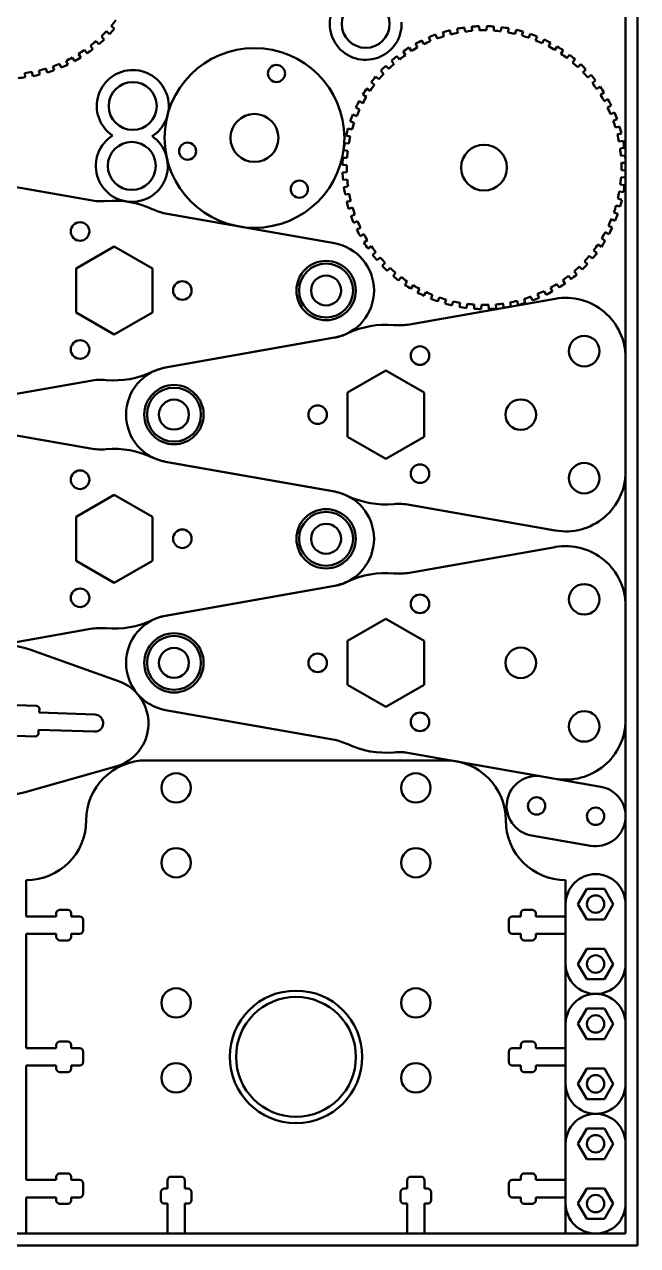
# Model space of a CAD drawing. Header units: millimetres. Extents: x -20 to 580, y -93 to 307.
# Drawn here: x 478.2 to 580.5, y -92.8 to 111 of the extents above; entities that cross this region are included whole.
import ezdxf

# ---------------------------------------------------------------- set-up
doc = ezdxf.new("R2010")
doc.units = ezdxf.units.MM
doc.layers.add('Visible (ISO)', color=7, linetype='Continuous', lineweight=50)

msp = doc.modelspace()

# ---------------------------------------------------------------- linework, layer by layer
at = {"layer": 'Visible (ISO)'}
for p, q in [((580.47, 307.17), (580.47, -92.83)), ((578.47, 305.17), (578.47, -90.83)), ((492.64, 110.78), (493.16, 110.31)), ((550.49, 109.62), (550.38, 110.31)), ((551.56, 110.51), (551.68, 109.82)), ((552.87, 109.95), (552.83, 110.65)), ((554.02, 110.73), (554.07, 110.03)), ((555.27, 110.04), (555.3, 110.74)), ((556.5, 110.68), (556.47, 109.98)), ((557.66, 109.87), (557.76, 110.56)), ((558.95, 110.38), (558.85, 109.69)), ((560.02, 109.45), (560.2, 110.12)), ((490.57, 107.71), (490.1, 108.23)), ((490.99, 109.03), (491.46, 108.51)), ((492.36, 109.42), (491.84, 109.88)), ((544.49, 108.35), (544.82, 107.73)), ((545.91, 108.23), (545.65, 108.88)), ((546.77, 109.32), (547.03, 108.66)), ((548.16, 109.04), (547.98, 109.72)), ((549.13, 110.04), (549.32, 109.36)), ((561.36, 109.82), (561.18, 109.15)), ((562.33, 108.78), (562.57, 109.44)), ((563.7, 109.02), (563.45, 108.36)), ((564.55, 107.88), (564.87, 108.51)), ((487.2, 106.1), (487.55, 105.5)), ((488.62, 106.19), (488.2, 106.76)), ((489.17, 107.47), (489.59, 106.9)), ((541.72, 105.91), (541.33, 106.49)), ((542.33, 107.15), (542.72, 106.57)), ((543.75, 107.18), (543.43, 107.8)), ((565.94, 107.97), (565.63, 107.35)), ((566.67, 106.75), (567.05, 107.34)), ((568.06, 106.7), (567.68, 106.11)), ((482.88, 104.02), (483.1, 103.36)), ((484.29, 103.82), (484, 104.46)), ((485.1, 104.95), (485.38, 104.31)), ((486.52, 104.89), (486.16, 105.5)), ((538.44, 104.11), (538.94, 103.62)), ((539.82, 104.43), (539.38, 104.97)), ((540.3, 105.73), (540.75, 105.19)), ((568.66, 105.41), (569.09, 105.96)), ((570.03, 105.21), (569.6, 104.66)), ((570.49, 103.87), (570.99, 104.37)), ((478.23, 102.89), (478.3, 102.19)), ((479.56, 102.39), (479.41, 103.08)), ((480.58, 103.33), (480.73, 102.65)), ((481.96, 102.98), (481.74, 103.65)), ((536.75, 102.3), (537.3, 101.87)), ((538.1, 102.77), (537.6, 103.26)), ((571.84, 103.52), (571.35, 103.02)), ((572.16, 102.14), (572.7, 102.58)), ((535.26, 100.33), (535.85, 99.95)), ((536.55, 100.93), (536, 101.37)), ((573.46, 101.66), (572.92, 101.21)), ((573.64, 100.25), (574.22, 100.63)), ((533.99, 98.21), (534.62, 97.9)), ((535.21, 98.94), (534.62, 99.32)), ((574.88, 99.63), (574.3, 99.25)), ((574.9, 98.21), (575.53, 98.53)), ((532.94, 95.97), (533.6, 95.72)), ((534.08, 96.82), (533.45, 97.14)), ((576.08, 97.47), (575.46, 97.15)), ((575.95, 96.05), (576.61, 96.31)), ((533.18, 94.6), (532.52, 94.85)), ((577.05, 95.19), (576.39, 94.94)), ((576.77, 93.8), (577.45, 93.98)), ((532.51, 92.29), (531.84, 92.47)), ((532.14, 93.63), (532.82, 93.46)), ((577.77, 92.83), (577.09, 92.64)), ((532.1, 89.93), (531.4, 90.04)), ((531.58, 91.22), (532.27, 91.12)), ((577.35, 91.47), (578.04, 91.58)), ((578.24, 90.4), (577.55, 90.29)), ((531.28, 88.77), (531.98, 88.74)), ((577.68, 89.09), (578.38, 89.13)), ((578.45, 87.94), (577.76, 87.89)), ((464.87, 85.95), (489.18, 81.66)), ((531.93, 87.54), (531.23, 87.57)), ((531.24, 86.3), (531.94, 86.34)), ((577.76, 86.69), (578.46, 86.66)), ((532.01, 85.14), (531.31, 85.1)), ((531.45, 83.83), (532.14, 83.95)), ((577.71, 85.5), (577.59, 84.3)), ((577.59, 84.3), (578.29, 84.2)), ((578.41, 85.46), (577.71, 85.5)), ((532.34, 82.76), (531.65, 82.65)), ((531.92, 81.41), (532.6, 81.59)), ((577.18, 81.94), (577.85, 81.76)), ((578.11, 83.01), (577.42, 83.11)), ((532.92, 80.44), (532.24, 80.25)), ((576.51, 79.63), (577.17, 79.39)), ((577.55, 80.6), (576.87, 80.78)), ((501.99, 79.4), (529.87, 74.48)), ((532.65, 79.04), (533.3, 79.3)), ((533.74, 78.18), (533.08, 77.92)), ((576.75, 78.26), (576.09, 78.51)), ((533.61, 76.76), (534.23, 77.09)), ((534.79, 76.02), (534.16, 75.7)), ((575.7, 76.02), (575.07, 76.34)), ((575.61, 77.41), (576.24, 77.1)), ((486.76, 70.29), (493.13, 73.97)), ((493.13, 73.97), (499.51, 70.29)), ((534.81, 74.6), (535.39, 74.99)), ((536.06, 73.99), (535.47, 73.6)), ((574.43, 73.9), (573.84, 74.28)), ((574.48, 75.29), (575.07, 74.91)), ((536.23, 72.58), (536.77, 73.02)), ((537.53, 72.09), (536.99, 71.65)), ((571.6, 71.47), (572.09, 70.98)), ((572.94, 71.93), (572.39, 72.37)), ((573.14, 73.3), (573.69, 72.87)), ((486.76, 62.92), (486.76, 70.29)), ((499.51, 70.29), (499.51, 62.92)), ((537.85, 70.71), (538.34, 71.21)), ((539.2, 70.37), (538.7, 69.87)), ((539.66, 69.02), (540.09, 69.57)), ((569.87, 69.8), (570.31, 69.26)), ((571.25, 70.12), (570.75, 70.61)), ((541.03, 68.82), (540.6, 68.28)), ((541.63, 67.53), (542.01, 68.12)), ((543.02, 67.48), (542.64, 66.89)), ((567.36, 67.08), (566.97, 67.67)), ((567.98, 68.33), (568.36, 67.74)), ((569.39, 68.5), (568.94, 69.04)), ((543.75, 66.26), (544.06, 66.89)), ((545.14, 66.35), (544.82, 65.72)), ((545.99, 65.22), (546.24, 65.87)), ((547.36, 65.45), (547.12, 64.79)), ((562.92, 64.92), (562.67, 65.57)), ((563.78, 66.01), (564.04, 65.36)), ((565.2, 65.88), (564.87, 66.5)), ((565.94, 67.06), (566.26, 66.44)), ((566.73, 65.23), (542.42, 60.94)), ((548.33, 64.41), (548.51, 65.09)), ((549.67, 64.79), (549.49, 64.11)), ((550.74, 63.85), (550.84, 64.55)), ((552.03, 64.37), (551.93, 63.67)), ((553.19, 63.55), (553.22, 64.25)), ((554.42, 64.2), (554.39, 63.5)), ((555.67, 63.51), (555.62, 64.21)), ((556.82, 64.28), (556.86, 63.58)), ((558.13, 63.72), (558.01, 64.41)), ((559.2, 64.61), (559.31, 63.92)), ((560.56, 64.19), (560.37, 64.87)), ((561.53, 65.19), (561.71, 64.51)), ((493.13, 59.24), (486.76, 62.92)), ((499.51, 62.92), (493.13, 59.24)), ((529.61, 58.68), (501.72, 53.76)), ((529.87, 58.73), (501.99, 53.81)), ((578.47, 36.39), (578.47, 55.38)), ((532.09, 49.56), (538.47, 53.25)), ((538.47, 53.25), (544.84, 49.56)), ((489.18, 51.55), (464.87, 47.26)), ((532.09, 42.2), (532.09, 49.56)), ((544.84, 49.56), (544.84, 42.2)), ((489.18, 40.22), (464.87, 44.5)), ((538.47, 38.52), (532.09, 42.2)), ((544.84, 42.2), (538.47, 38.52)), ((501.72, 38.01), (529.61, 33.09)), ((529.87, 33.04), (501.99, 37.96)), ((486.76, 28.84), (493.13, 32.52)), ((493.13, 32.52), (499.51, 28.84)), ((542.42, 30.83), (566.73, 26.54)), ((486.76, 21.48), (486.76, 28.84)), ((499.51, 28.84), (499.51, 21.48)), ((566.73, 23.78), (542.42, 19.5)), ((493.13, 17.8), (486.76, 21.48)), ((499.51, 21.48), (493.13, 17.8)), ((529.61, 17.24), (501.72, 12.32)), ((501.99, 12.37), (529.87, 17.28)), ((578.47, -5.05), (578.47, 13.94)), ((532.09, 8.12), (538.47, 11.8)), ((538.47, 11.8), (544.84, 8.12)), ((464.87, 5.82), (489.18, 10.11)), ((479.04, 6.67), (493.86, 1.41)), ((532.09, 0.76), (532.09, 8.12)), ((544.84, 8.12), (544.84, 0.76)), ((538.47, -2.92), (532.09, 0.76)), ((544.84, 0.76), (538.47, -2.92)), ((476.81, -2.62), (480.16, -2.73)), ((480.65, -3.25), (480.63, -3.87)), ((480.63, -3.87), (489.9, -4.18)), ((501.72, -3.44), (529.61, -8.35)), ((479.99, -7.83), (476.64, -7.72)), ((480.53, -6.72), (480.51, -7.35)), ((489.81, -7.03), (480.53, -6.72)), ((548.47, -11.83), (498.47, -11.83)), ((542.42, -10.61), (566.73, -14.9)), ((493.39, -12.87), (478.25, -17.14)), ((564.49, -14.5), (574.34, -16.24)), ((572.6, -26.09), (562.75, -24.35)), ((478.47, -37.88), (478.47, -31.83)), ((568.47, -31.83), (568.47, -37.88)), ((570.52, -35.83), (572, -33.28)), ((572, -33.28), (574.94, -33.28)), ((574.94, -33.28), (576.41, -35.83)), ((568.47, -45.83), (568.47, -35.83)), ((572, -38.38), (570.52, -35.83)), ((576.41, -35.83), (574.94, -38.38)), ((578.47, -35.83), (578.47, -45.83)), ((478.47, -37.88), (483.47, -37.88)), ((483.47, -37.88), (483.47, -37.38)), ((484.07, -36.78), (485.37, -36.78)), ((485.97, -37.38), (485.97, -37.88)), ((485.97, -37.88), (487.37, -37.88)), ((487.97, -38.48), (487.97, -40.18)), ((558.97, -40.18), (558.97, -38.48)), ((559.57, -37.88), (560.97, -37.88)), ((560.97, -37.88), (560.97, -37.38)), ((561.57, -36.78), (562.87, -36.78)), ((563.47, -37.38), (563.47, -37.88)), ((563.47, -37.88), (568.47, -37.88)), ((574.94, -38.38), (572, -38.38)), ((483.47, -40.78), (478.47, -40.78)), ((478.47, -59.88), (478.47, -40.78)), ((483.47, -41.28), (483.47, -40.78)), ((485.37, -41.88), (484.07, -41.88)), ((485.97, -40.78), (485.97, -41.28)), ((487.37, -40.78), (485.97, -40.78)), ((560.97, -40.78), (559.57, -40.78)), ((560.97, -41.28), (560.97, -40.78)), ((562.87, -41.88), (561.57, -41.88)), ((563.47, -40.78), (563.47, -41.28)), ((568.47, -40.78), (563.47, -40.78)), ((568.47, -40.78), (568.47, -59.88)), ((570.52, -45.83), (572, -43.28)), ((572, -43.28), (574.94, -43.28)), ((574.94, -43.28), (576.41, -45.83)), ((572, -48.38), (570.52, -45.83)), ((576.41, -45.83), (574.94, -48.38)), ((574.94, -48.38), (572, -48.38)), ((570.52, -55.83), (572, -53.28)), ((572, -53.28), (574.94, -53.28)), ((574.94, -53.28), (576.41, -55.83)), ((568.47, -65.83), (568.47, -55.83)), ((572, -58.38), (570.52, -55.83)), ((576.41, -55.83), (574.94, -58.38)), ((578.47, -55.83), (578.47, -65.83)), ((484.07, -58.78), (485.37, -58.78)), ((561.57, -58.78), (562.87, -58.78)), ((574.94, -58.38), (572, -58.38)), ((478.47, -59.88), (483.47, -59.88)), ((483.47, -59.88), (483.47, -59.38)), ((485.97, -59.38), (485.97, -59.88)), ((485.97, -59.88), (487.37, -59.88)), ((487.97, -60.48), (487.97, -62.18)), ((558.97, -62.18), (558.97, -60.48)), ((559.57, -59.88), (560.97, -59.88)), ((560.97, -59.88), (560.97, -59.38)), ((563.47, -59.38), (563.47, -59.88)), ((563.47, -59.88), (568.47, -59.88)), ((483.47, -62.78), (478.47, -62.78)), ((478.47, -81.88), (478.47, -62.78)), ((483.47, -63.28), (483.47, -62.78)), ((485.97, -62.78), (485.97, -63.28)), ((487.37, -62.78), (485.97, -62.78)), ((560.97, -62.78), (559.57, -62.78)), ((560.97, -63.28), (560.97, -62.78)), ((563.47, -62.78), (563.47, -63.28)), ((568.47, -62.78), (563.47, -62.78)), ((568.47, -62.78), (568.47, -81.88)), ((485.37, -63.88), (484.07, -63.88)), ((562.87, -63.88), (561.57, -63.88)), ((570.52, -65.83), (572, -63.28)), ((572, -63.28), (574.94, -63.28)), ((574.94, -63.28), (576.41, -65.83)), ((572, -68.38), (570.52, -65.83)), ((576.41, -65.83), (574.94, -68.38)), ((574.94, -68.38), (572, -68.38)), ((570.52, -75.83), (572, -73.28)), ((572, -73.28), (574.94, -73.28)), ((574.94, -73.28), (576.41, -75.83)), ((568.47, -85.83), (568.47, -75.83)), ((572, -78.38), (570.52, -75.83)), ((576.41, -75.83), (574.94, -78.38)), ((578.47, -75.83), (578.47, -85.83)), ((574.94, -78.38), (572, -78.38)), ((483.47, -81.88), (483.47, -81.38)), ((484.07, -80.78), (485.37, -80.78)), ((485.97, -81.38), (485.97, -81.88)), ((502.62, -81.33), (504.32, -81.33)), ((542.62, -81.33), (544.32, -81.33)), ((560.97, -81.88), (560.97, -81.38)), ((561.57, -80.78), (562.87, -80.78)), ((563.47, -81.38), (563.47, -81.88)), ((478.47, -81.88), (483.47, -81.88)), ((485.97, -81.88), (487.37, -81.88)), ((487.97, -82.48), (487.97, -84.18)), ((501.52, -83.33), (502.02, -83.33)), ((502.02, -83.33), (502.02, -81.93)), ((504.92, -81.93), (504.92, -83.33)), ((504.92, -83.33), (505.42, -83.33)), ((541.52, -83.33), (542.02, -83.33)), ((542.02, -83.33), (542.02, -81.93)), ((544.92, -81.93), (544.92, -83.33)), ((544.92, -83.33), (545.42, -83.33)), ((558.97, -84.18), (558.97, -82.48)), ((559.57, -81.88), (560.97, -81.88)), ((563.47, -81.88), (568.47, -81.88)), ((570.52, -85.83), (572, -83.28)), ((572, -83.28), (574.94, -83.28)), ((574.94, -83.28), (576.41, -85.83)), ((483.47, -84.78), (478.47, -84.78)), ((478.47, -90.83), (478.47, -84.78)), ((483.47, -85.28), (483.47, -84.78)), ((485.97, -84.78), (485.97, -85.28)), ((487.37, -84.78), (485.97, -84.78)), ((500.92, -85.23), (500.92, -83.93)), ((506.02, -83.93), (506.02, -85.23)), ((540.92, -85.23), (540.92, -83.93)), ((546.02, -83.93), (546.02, -85.23)), ((560.97, -84.78), (559.57, -84.78)), ((560.97, -85.28), (560.97, -84.78)), ((563.47, -84.78), (563.47, -85.28)), ((568.47, -84.78), (563.47, -84.78)), ((568.47, -84.78), (568.47, -90.83)), ((485.37, -85.88), (484.07, -85.88)), ((502.02, -85.83), (501.52, -85.83)), ((502.02, -90.83), (502.02, -85.83)), ((505.42, -85.83), (504.92, -85.83)), ((504.92, -85.83), (504.92, -90.83)), ((542.02, -85.83), (541.52, -85.83)), ((542.02, -90.83), (542.02, -85.83)), ((544.92, -85.83), (544.92, -90.83)), ((545.42, -85.83), (544.92, -85.83)), ((562.87, -85.88), (561.57, -85.88)), ((572, -88.38), (570.52, -85.83)), ((576.41, -85.83), (574.94, -88.38)), ((574.94, -88.38), (572, -88.38)), ((578.47, -90.83), (-17.53, -90.83)), ((502.02, -90.83), (478.47, -90.83)), ((542.02, -90.83), (504.92, -90.83)), ((568.47, -90.83), (544.92, -90.83)), ((580.47, -92.83), (-19.53, -92.83))]:
    msp.add_line(p, q, dxfattribs=at)
for centre, radius in [((535.1, 111.11), 4), ((516.54, 92.07), 15), ((520.21, 102.83), 1.43), ((496.23, 97.4), 4), ((516.54, 92.07), 4), ((496.07, 87.4), 4), ((505.38, 89.86), 1.43), ((554.85, 87.12), 3.82), ((524.03, 83.51), 1.43), ((487.44, 76.46), 1.55), ((528.49, 66.6), 4.95), ((528.49, 66.6), 4.5), ((504.51, 66.6), 1.55), ((528.49, 66.6), 2.5), ((487.44, 56.75), 1.55), ((544.16, 55.74), 1.55), ((571.57, 56.49), 2.55), ((503.11, 45.88), 4.95), ((503.11, 45.88), 4.5), ((503.11, 45.88), 2.5), ((527.09, 45.88), 1.55), ((560.97, 45.88), 2.55), ((544.16, 36.03), 1.55), ((571.57, 35.28), 2.55), ((487.44, 35.01), 1.55), ((528.49, 25.16), 4.95), ((528.49, 25.16), 4.5), ((504.51, 25.16), 1.55), ((528.49, 25.16), 2.5), ((487.44, 15.31), 1.55), ((571.57, 15.05), 2.55), ((544.16, 14.29), 1.55), ((503.11, 4.44), 4.95), ((503.11, 4.44), 4.5), ((503.11, 4.44), 2.5), ((560.97, 4.44), 2.55), ((527.09, 4.44), 1.55), ((544.16, -5.41), 1.55), ((571.57, -6.16), 2.55), ((503.47, -16.43), 2.45), ((543.47, -16.43), 2.45), ((563.62, -19.43), 1.45), ((573.47, -21.16), 1.45), ((503.47, -28.93), 2.45), ((543.47, -28.93), 2.45), ((573.47, -35.83), 1.45), ((573.47, -45.83), 1.45), ((503.47, -52.33), 2.45), ((523.47, -61.33), 11.05), ((543.47, -52.33), 2.45), ((523.47, -61.33), 10), ((573.47, -55.83), 1.45), ((503.47, -64.83), 2.45), ((543.47, -64.83), 2.45), ((573.47, -65.83), 1.45), ((573.47, -75.83), 1.45), ((573.47, -85.83), 1.45)]:
    msp.add_circle(centre, radius, dxfattribs=at)
for centre, radius, start, end in [((535.1, 111.11), 6, 70.0939, 2.9793), ((475.15, 125.6), 23.62, 316.7564, 319.6673), ((475.15, 125.6), 22.92, 319.7117, 322.712), ((554.85, 87.12), 23.62, 97.9901, 100.9009), ((554.85, 87.12), 23.62, 91.9901, 94.9009), ((554.85, 87.12), 23.62, 85.9901, 88.9009), ((554.85, 87.12), 23.62, 79.9901, 82.9009), ((554.85, 87.12), 23.62, 73.9901, 76.9009), ((475.15, 125.6), 22.92, 307.7117, 310.712), ((475.15, 125.6), 23.62, 310.7564, 313.6673), ((475.15, 125.6), 22.92, 313.7117, 316.712), ((554.85, 87.12), 23.62, 115.9901, 118.9009), ((554.85, 87.12), 22.92, 112.9453, 115.9456), ((554.85, 87.12), 23.62, 109.9901, 112.9009), ((554.85, 87.12), 22.92, 106.9453, 109.9456), ((554.85, 87.12), 23.62, 103.9901, 106.9009), ((554.85, 87.12), 22.92, 100.9453, 103.9456), ((554.85, 87.12), 22.92, 94.9453, 97.9456), ((554.85, 87.12), 22.92, 88.9453, 91.9456), ((554.85, 87.12), 22.92, 82.9453, 85.9456), ((554.85, 87.12), 22.92, 76.9453, 79.9456), ((554.85, 87.12), 22.92, 70.9453, 73.9456), ((554.85, 87.12), 23.62, 67.9901, 70.9009), ((554.85, 87.12), 22.92, 64.9453, 67.9456), ((554.85, 87.12), 23.62, 61.9901, 64.9009), ((475.15, 125.6), 22.92, 301.7117, 304.712), ((475.15, 125.6), 23.62, 304.7564, 307.6673), ((554.85, 87.12), 23.62, 121.9901, 124.9009), ((554.85, 87.12), 22.92, 118.9453, 121.9456), ((554.85, 87.12), 22.92, 58.9453, 61.9456), ((554.85, 87.12), 23.62, 55.9901, 58.9009), ((554.85, 87.12), 22.92, 52.9453, 55.9456), ((475.15, 125.6), 22.92, 289.7117, 292.712), ((475.15, 125.6), 23.62, 292.7564, 295.6673), ((475.15, 125.6), 22.92, 295.7117, 298.712), ((475.15, 125.6), 23.62, 298.7564, 301.6673), ((554.85, 87.12), 23.62, 133.9901, 136.9009), ((554.85, 87.12), 22.92, 130.9453, 133.9456), ((554.85, 87.12), 23.62, 127.9901, 130.9009), ((554.85, 87.12), 22.92, 124.9453, 127.9456), ((554.85, 87.12), 23.62, 49.9901, 52.9009), ((554.85, 87.12), 22.92, 46.9453, 49.9456), ((554.85, 87.12), 23.62, 43.9901, 46.9009), ((475.15, 125.6), 23.62, 274.7564, 277.6673), ((475.15, 125.6), 22.92, 277.7117, 280.712), ((475.15, 125.6), 23.62, 280.7564, 283.6673), ((475.15, 125.6), 22.92, 283.7117, 286.712), ((475.15, 125.6), 23.62, 286.7564, 289.6673), ((496.23, 97.4), 6, 302.6242, 235.5095), ((554.85, 87.12), 23.62, 139.9901, 142.9009), ((554.85, 87.12), 22.92, 136.9453, 139.9456), ((554.85, 87.12), 22.92, 40.9453, 43.9456), ((554.85, 87.12), 23.62, 37.9901, 40.9009), ((554.85, 87.12), 23.62, 145.9901, 148.9009), ((554.85, 87.12), 22.92, 142.9453, 145.9456), ((554.85, 87.12), 22.92, 34.9453, 37.9456), ((554.85, 87.12), 23.62, 31.9901, 34.9009), ((554.85, 87.12), 23.62, 151.9901, 154.9009), ((554.85, 87.12), 22.92, 148.9453, 151.9456), ((554.85, 87.12), 22.92, 28.9453, 31.9456), ((554.85, 87.12), 23.62, 25.9901, 28.9009), ((554.85, 87.12), 23.62, 157.9901, 160.9009), ((554.85, 87.12), 22.92, 154.9453, 157.9456), ((554.85, 87.12), 22.92, 22.9453, 25.9456), ((554.85, 87.12), 23.62, 19.9901, 22.9009), ((554.85, 87.12), 22.92, 160.9453, 163.9456), ((554.85, 87.12), 22.92, 16.9453, 19.9456), ((554.85, 87.12), 23.62, 13.9901, 16.9009), ((496.07, 87.4), 6, 122.6242, 55.5095), ((554.85, 87.12), 23.62, 163.9901, 166.9009), ((554.85, 87.12), 22.92, 166.9453, 169.9456), ((554.85, 87.12), 22.92, 10.9453, 13.9456), ((554.85, 87.12), 23.62, 169.9901, 172.9009), ((554.85, 87.12), 22.92, 172.9453, 175.9456), ((554.85, 87.12), 22.92, 4.9453, 7.9456), ((554.85, 87.12), 23.62, 7.9901, 10.9009), ((554.85, 87.12), 23.62, 175.9901, 178.9009), ((554.85, 87.12), 22.92, 358.9453, 1.9456), ((554.85, 87.12), 23.62, 1.9901, 4.9009), ((554.85, 87.12), 23.62, 181.9901, 184.9009), ((554.85, 87.12), 22.92, 178.9453, 181.9456), ((554.85, 87.12), 23.62, 355.9901, 358.9009), ((554.85, 87.12), 23.62, 187.9901, 190.9009), ((554.85, 87.12), 22.92, 184.9453, 187.9456), ((554.85, 87.12), 23.62, 349.9901, 352.9009), ((490.92, 91.51), 10, 260, 275.0779), ((493.13, 66.6), 15, 64.9221, 95.0779), ((554.85, 87.12), 22.92, 190.9453, 193.9456), ((554.85, 87.12), 22.92, 346.9453, 349.9456), ((554.85, 87.12), 23.62, 343.9901, 346.9009), ((503.73, 89.25), 10, 244.9221, 260), ((554.85, 87.12), 23.62, 193.9901, 196.9009), ((554.85, 87.12), 22.92, 196.9453, 199.9456), ((554.85, 87.12), 22.92, 340.9453, 343.9456), ((554.85, 87.12), 23.62, 199.9901, 202.9009), ((554.85, 87.12), 22.92, 202.9453, 205.9456), ((554.85, 87.12), 22.92, 334.9453, 337.9456), ((554.85, 87.12), 23.62, 337.9901, 340.9009), ((554.85, 87.12), 23.62, 205.9901, 208.9009), ((554.85, 87.12), 22.92, 208.9453, 211.9456), ((554.85, 87.12), 22.92, 328.9453, 331.9456), ((554.85, 87.12), 23.62, 331.9901, 334.9009), ((528.49, 66.6), 8, 280, 80), ((554.85, 87.12), 23.62, 211.9901, 214.9009), ((554.85, 87.12), 22.92, 214.9453, 217.9456), ((554.85, 87.12), 22.92, 322.9453, 325.9456), ((554.85, 87.12), 23.62, 325.9901, 328.9009), ((554.85, 87.12), 23.62, 217.9901, 220.9009), ((554.85, 87.12), 22.92, 220.9453, 223.9456), ((554.85, 87.12), 22.92, 316.9453, 319.9456), ((554.85, 87.12), 23.62, 319.9901, 322.9009), ((554.85, 87.12), 23.62, 223.9901, 226.9009), ((554.85, 87.12), 22.92, 226.9453, 229.9456), ((554.85, 87.12), 22.92, 310.9453, 313.9456), ((554.85, 87.12), 23.62, 313.9901, 316.9009), ((554.85, 87.12), 23.62, 229.9901, 232.9009), ((554.85, 87.12), 22.92, 232.9453, 235.9456), ((554.85, 87.12), 23.62, 235.9901, 238.9009), ((554.85, 87.12), 22.92, 238.9453, 241.9456), ((554.85, 87.12), 22.92, 298.9453, 301.9456), ((554.85, 87.12), 23.62, 301.9901, 304.9009), ((554.85, 87.12), 22.92, 304.9453, 307.9456), ((554.85, 87.12), 23.62, 307.9901, 310.9009), ((554.85, 87.12), 23.62, 241.9901, 244.9009), ((554.85, 87.12), 22.92, 244.9453, 247.9456), ((554.85, 87.12), 22.92, 250.9453, 253.9456), ((554.85, 87.12), 22.92, 286.9453, 289.9456), ((554.85, 87.12), 23.62, 289.9901, 292.9009), ((554.85, 87.12), 22.92, 292.9453, 295.9456), ((554.85, 87.12), 23.62, 295.9901, 298.9009), ((568.47, 55.38), 10, 0, 100), ((554.85, 87.12), 23.62, 247.9901, 250.9009), ((554.85, 87.12), 23.62, 253.9901, 256.9009), ((554.85, 87.12), 22.92, 256.9453, 259.9456), ((554.85, 87.12), 23.62, 259.9901, 262.9009), ((554.85, 87.12), 22.92, 262.9453, 265.9456), ((554.85, 87.12), 23.62, 265.9901, 268.9009), ((554.85, 87.12), 22.92, 268.9453, 271.9456), ((554.85, 87.12), 23.62, 271.9901, 274.9009), ((554.85, 87.12), 22.92, 274.9453, 277.9456), ((554.85, 87.12), 23.62, 277.9901, 280.9009), ((554.85, 87.12), 22.92, 280.9453, 283.9456), ((554.85, 87.12), 23.62, 283.9901, 286.9009), ((527.87, 68.53), 10, 280, 295.0779), ((538.47, 45.88), 15, 84.9221, 115.0779), ((540.68, 70.79), 10, 264.9221, 280), ((493.13, 66.6), 15, 264.9221, 295.0779), ((503.11, 45.88), 8, 100, 260), ((503.73, 43.96), 10, 100, 115.0779), ((490.92, 41.7), 10, 84.9221, 100), ((490.92, 50.07), 10, 260, 275.0779), ((493.13, 25.16), 15, 64.9221, 95.0779), ((503.73, 47.81), 10, 244.9221, 260), ((568.47, 36.39), 10, 260, 0), ((527.87, 23.24), 10, 64.9221, 80), ((528.49, 25.16), 8, 280, 80), ((538.47, 45.88), 15, 244.9221, 275.0779), ((540.68, 20.98), 10, 80, 95.0779), ((568.47, 13.94), 10, 0, 100), ((538.47, 4.44), 15, 84.9221, 115.0779), ((540.68, 29.34), 10, 264.9221, 280), ((527.87, 27.09), 10, 280, 295.0779), ((503.11, 4.44), 8, 100, 260), ((503.73, 2.52), 10, 100, 115.0779), ((490.92, 0.26), 10, 84.9221, 100), ((493.13, 25.16), 15, 264.9221, 295.0779), ((474.86, -5.11), 12.5, 70.4587, 105.7381), ((491.35, -5.66), 7.5, 285.7381, 70.4587), ((480.15, -3.23), 0.5, 358.0984, 88.0984), ((489.86, -5.61), 1.43, 268.0984, 88.0984), ((568.47, -5.05), 10, 260, 0), ((480.01, -7.33), 0.5, 268.0984, 358.0984), ((527.87, -18.2), 10, 64.9221, 80), ((538.47, 4.44), 15, 244.9221, 275.0779), ((498.47, -21.83), 10, 90, 180), ((540.68, -20.46), 10, 80, 95.0779), ((548.47, -21.83), 10, 0, 90), ((563.62, -19.43), 5, 80, 260), ((573.47, -21.16), 5, 260, 80), ((474.86, -5.11), 12.5, 250.4587, 285.7381), ((478.47, -21.83), 10, 270, 0), ((568.47, -21.83), 10, 180, 270), ((573.47, -35.83), 5, 0, 180), ((484.07, -37.38), 0.6, 90, 180), ((485.37, -37.38), 0.6, 0, 90), ((487.37, -38.48), 0.6, 0, 90), ((559.57, -38.48), 0.6, 90, 180), ((561.57, -37.38), 0.6, 90, 180), ((562.87, -37.38), 0.6, 0, 90), ((487.37, -40.18), 0.6, 270, 0), ((559.57, -40.18), 0.6, 180, 270), ((484.07, -41.28), 0.6, 180, 270), ((485.37, -41.28), 0.6, 270, 0), ((561.57, -41.28), 0.6, 180, 270), ((562.87, -41.28), 0.6, 270, 0), ((573.47, -45.83), 5, 180, 0), ((573.47, -55.83), 5, 0, 180), ((484.07, -59.38), 0.6, 90, 180), ((485.37, -59.38), 0.6, 0, 90), ((561.57, -59.38), 0.6, 90, 180), ((562.87, -59.38), 0.6, 0, 90), ((487.37, -60.48), 0.6, 0, 90), ((559.57, -60.48), 0.6, 90, 180), ((487.37, -62.18), 0.6, 270, 0), ((559.57, -62.18), 0.6, 180, 270), ((484.07, -63.28), 0.6, 180, 270), ((485.37, -63.28), 0.6, 270, 0), ((561.57, -63.28), 0.6, 180, 270), ((562.87, -63.28), 0.6, 270, 0), ((573.47, -65.83), 5, 180, 0), ((573.47, -75.83), 5, 0, 180), ((484.07, -81.38), 0.6, 90, 180), ((485.37, -81.38), 0.6, 0, 90), ((502.62, -81.93), 0.6, 90, 180), ((504.32, -81.93), 0.6, 0, 90), ((542.62, -81.93), 0.6, 90, 180), ((544.32, -81.93), 0.6, 0, 90), ((561.57, -81.38), 0.6, 90, 180), ((562.87, -81.38), 0.6, 0, 90), ((487.37, -82.48), 0.6, 0, 90), ((501.52, -83.93), 0.6, 90, 180), ((505.42, -83.93), 0.6, 0, 90), ((541.52, -83.93), 0.6, 90, 180), ((545.42, -83.93), 0.6, 0, 90), ((559.57, -82.48), 0.6, 90, 180), ((484.07, -85.28), 0.6, 180, 270), ((485.37, -85.28), 0.6, 270, 0), ((487.37, -84.18), 0.6, 270, 0), ((501.52, -85.23), 0.6, 180, 270), ((505.42, -85.23), 0.6, 270, 0), ((541.52, -85.23), 0.6, 180, 270), ((545.42, -85.23), 0.6, 270, 0), ((559.57, -84.18), 0.6, 180, 270), ((561.57, -85.28), 0.6, 180, 270), ((562.87, -85.28), 0.6, 270, 0), ((573.47, -85.83), 5, 180, 0)]:
    msp.add_arc(centre, radius, start, end, dxfattribs=at)

doc.saveas('drawing.dxf')
